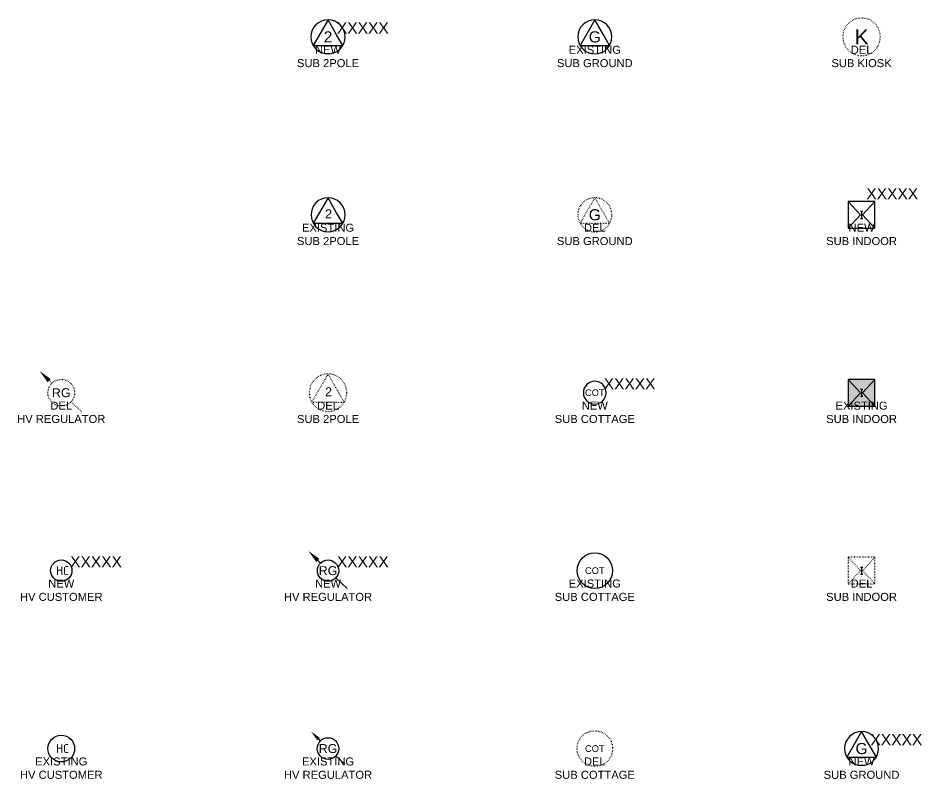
# Model space of a CAD drawing. Header units: metres. Extents: x -10 to 434, y -7 to 164.
# Drawn here: x -9.7 to 193.6, y -6.8 to 164.2 of the extents above; entities that cross this region are included whole.
import ezdxf
from ezdxf.enums import TextEntityAlignment as Align

# ---------------------------------------------------------------- set-up
doc = ezdxf.new("R2010")
doc.units = ezdxf.units.M
doc.set_wipeout_variables(frame=1)
doc.linetypes.add('DOT', pattern=[0.25, 0, -0.25])
doc.layers.get('0').update_dxf_attribs({"color": 6})
doc.layers.add('Sub_SP_TR_HV_LV_SL_LS_EXT', color=7, linetype='Continuous')
doc.layers.add('Sub_SP_TR_HV_LV_SL_LS_NEW', color=2, linetype='Continuous')
doc.styles.add('iecISOCP', font='isocp.shx')
doc.styles.get("Standard").update_dxf_attribs({"font": 'arial.ttf'})

# ---------------------------------------------------------------- blocks, each defined once
blk = doc.blocks.new('HV_CUSTOMER_EXT')
blk.add_wipeout([(-0.19, 3.01), (-0.56, 2.96), (-0.93, 2.86), (-1.28, 2.72), (-1.61, 2.54), (-1.92, 2.32), (-2.2, 2.06), (-2.44, 1.77), (-2.64, 1.45), (-2.8, 1.11), (-2.92, 0.75), (-2.99, 0.38), (-3.01, 0), (-2.99, -0.38), (-2.92, -0.75), (-2.8, -1.11), (-2.64, -1.45), (-2.44, -1.77), (-2.2, -2.06), (-1.92, -2.32), (-1.61, -2.54), (-1.28, -2.72), (-0.93, -2.86), (-0.56, -2.96), (-0.19, -3.01), (0.19, -3.01), (0.56, -2.96), (0.93, -2.86), (1.28, -2.72), (1.61, -2.54), (1.92, -2.32), (2.2, -2.06), (2.44, -1.77), (2.64, -1.45), (2.8, -1.11), (2.92, -0.75), (2.99, -0.38), (3.01, 0), (2.99, 0.38), (2.92, 0.75), (2.8, 1.11), (2.64, 1.45), (2.44, 1.77), (2.2, 2.06), (1.92, 2.32), (1.61, 2.54), (1.28, 2.72), (0.93, 2.86), (0.56, 2.96), (0.19, 3.01)])
blk.add_circle((0, 0), 3.01)
at = {"insert": (-1.13, 1), "char_height": 2, "width": 2.7042, "attachment_point": 1, "style": 'iecISOCP'}
blk.add_mtext('HC', dxfattribs=at)
for tag, height, flags, p in [('ASSET_NUM', 2.5, 8, (2, 2)), ('STREET_CODE', 0.2, 9, (1.5, 0)), ('CONSTRUCTED_VOLTAGE', 0.2, 9, (1.5, -0.2)), ('OPERATING_VOLTAGE', 0.2, 9, (1.5, -0.6)), ('ORIENTATION', 0.2, 9, (1.5, -0.8)), ('OWNED_BY', 0.2, 9, (1.5, -1)), ('OPERATED_BY', 0.2, 9, (1.5, -1.2)), ('SECONDARY_VOLTAGE', 0.2, 9, (1.5, -1.6)), ('STATE', 0.2, 9, (1.5, -1.8)), ('NO_PHASES', 0.2, 9, (1.5, -0.4)), ('MAINTAINED_BY', 0.2, 9, (1.5, -1.4)), ('PARENT', 0.2, 9, (1.5, -2)), ('SUBSTATION_TYPE', 0.2, 9, (1.5, -2.2)), ('STREETNAME', 0.2, 9, (1.5, -3)), ('SUBURB', 0.2, 9, (1.5, -3.2)), ('Z', 0.2, 1, (1.5, -3.6)), ('USAGE', 0.2, 9, (1.5, -2.4)), ('LEGEND', 0.2, 9, (1.5, -2.6)), ('LOCATION', 0.2, 9, (1.5, -2.8)), ('NOTES', 0.2, 9, (1.5, -3.4))]:
    blk.add_attdef(tag, text='', height=height, dxfattribs=dict(flags=flags)).set_placement(p, align=Align.MIDDLE_LEFT)
blk = doc.blocks.new('HV_CUSTOMER_NEW')
blk.add_circle((0, 0), 2.4)
at = {"insert": (-1.13, 1), "char_height": 2, "width": 2.7042, "attachment_point": 1, "style": 'iecISOCP'}
blk.add_mtext('HC', dxfattribs=at)
for tag, height, flags, p in [('ASSET_NUM', 2.5, 8, (2, 2)), ('STREET_CODE', 0.2, 9, (1.5, 0)), ('OPERATING_VOLTAGE', 0.2, 9, (1.5, -0.4)), ('ORIENTATION', 0.2, 9, (1.5, -0.6)), ('OWNED_BY', 0.2, 9, (1.5, -0.8)), ('OPERATED_BY', 0.2, 9, (1.5, -1)), ('CONSTRUCTED_VOLTAGE', 0.2, 9, (1.5, -1.4)), ('SECONDARY_VOLTAGE', 0.2, 9, (1.5, -1.6)), ('STATE', 0.2, 9, (1.5, -1.8)), ('NO_PHASES', 0.2, 9, (1.5, -0.2)), ('MAINTAINED_BY', 0.2, 9, (1.5, -1.2)), ('PARENT', 0.2, 9, (1.5, -2)), ('SUBSTATION_TYPE', 0.2, 9, (1.5, -2.2)), ('SUBURB', 0.2, 9, (1.5, -2.8)), ('STREETNAME', 0.2, 9, (1.5, -3)), ('Z', 0.2, 1, (1.5, -3.6)), ('USAGE', 0.2, 9, (1.5, -2.4)), ('LEGEND', 0.2, 9, (1.5, -2.6)), ('LOCATION', 0.2, 9, (1.5, -3.2)), ('NOTES', 0.2, 9, (1.5, -3.4))]:
    blk.add_attdef(tag, text='', height=height, dxfattribs=dict(flags=flags)).set_placement(p, align=Align.MIDDLE_LEFT)
blk = doc.blocks.new('HV_REGULATOR_DEL')
at = {"linetype": 'DOT'}
for p, q in [((-2.72, 2.73), (-2.12, 2.12)), ((2.19, -2.05), (4.75, -4.44))]:
    blk.add_line(p, q, dxfattribs=at)
blk.add_circle((0, 0), 3, dxfattribs=at)
blk.add_solid([(-3.08, 2.37), (-4.84, 4.85), (-2.37, 3.08)])
blk.add_text('RG', height=2.012).set_placement((0, 0), align=Align.MIDDLE_CENTER)
for tag, height, flags, p in [('ASSET_NUM', 2.5, 8, (2, 2)), ('STREET_CODE', 0.2, 9, (1.5, 0)), ('CONSTRUCTED_VOLTAGE', 0.2, 9, (1.5, -0.2)), ('OPERATING_VOLTAGE', 0.2, 9, (1.5, -0.6)), ('OPERATED_BY', 0.2, 9, (1.5, -0.8)), ('ORIENTATION', 0.2, 9, (1.5, -1.2)), ('OWNED_BY', 0.2, 9, (1.5, -1.4)), ('STATE', 0.2, 9, (1.5, -1.8)), ('NO_PHASES', 0.2, 9, (1.5, -0.4)), ('MAINTAINED_BY', 0.2, 9, (1.5, -1)), ('REGULATOR_TYPE', 0.2, 9, (1.5, -1.6)), ('USAGE', 0.2, 9, (1.5, -2)), ('SUBURB', 0.2, 9, (1.5, -2.4)), ('STREETNAME', 0.2, 9, (1.5, -2.6)), ('Z', 0.2, 1, (1.5, -3.2)), ('LEGEND', 0.2, 9, (1.5, -2.2)), ('LOCATION', 0.2, 9, (1.5, -2.8)), ('NOTES', 0.2, 9, (1.5, -3))]:
    blk.add_attdef(tag, text='', height=height, dxfattribs=dict(flags=flags)).set_placement(p, align=Align.MIDDLE_LEFT)
blk = doc.blocks.new('HV_REGULATOR_EXT')
for p, q in [((-2.16, 2.16), (-1.68, 1.68)), ((1.74, -1.62), (3.77, -3.52))]:
    blk.add_line(p, q)
blk.add_circle((0, 0), 2.43)
blk.add_solid([(-2.44, 1.88), (-3.84, 3.84), (-1.88, 2.44)])
blk.add_text('RG', height=2.012).set_placement((0, 0), align=Align.MIDDLE_CENTER)
for tag, height, flags, p in [('ASSET_NUM', 2.5, 8, (2, 2)), ('STREET_CODE', 0.2, 9, (1.5, 0)), ('CONSTRUCTED_VOLTAGE', 0.2, 9, (1.5, -0.2)), ('OPERATING_VOLTAGE', 0.2, 9, (1.5, -0.6)), ('OPERATED_BY', 0.2, 9, (1.5, -0.8)), ('ORIENTATION', 0.2, 9, (1.5, -1.2)), ('OWNED_BY', 0.2, 9, (1.5, -1.4)), ('STATE', 0.2, 9, (1.5, -1.8)), ('NO_PHASES', 0.2, 9, (1.5, -0.4)), ('MAINTAINED_BY', 0.2, 9, (1.5, -1)), ('REGULATOR_TYPE', 0.2, 9, (1.5, -1.6)), ('USAGE', 0.2, 9, (1.5, -2)), ('STREETNAME', 0.2, 9, (1.5, -2.6)), ('SUBURB', 0.2, 9, (1.5, -2.8)), ('Z', 0.2, 1, (1.5, -3.2)), ('LEGEND', 0.2, 9, (1.5, -2.2)), ('LOCATION', 0.2, 9, (1.5, -2.4)), ('NOTES', 0.2, 9, (1.5, -3))]:
    blk.add_attdef(tag, text='', height=height, dxfattribs=dict(flags=flags)).set_placement(p, align=Align.MIDDLE_LEFT)
blk = doc.blocks.new('HV_REGULATOR_NEW')
blk.add_wipeout([(0, 2.4), (-0.3, 2.38), (-0.6, 2.32), (-0.88, 2.23), (-1.16, 2.1), (-1.41, 1.94), (-1.64, 1.75), (-1.85, 1.53), (-2.03, 1.29), (-2.17, 1.02), (-2.28, 0.74), (-2.36, 0.45), (-2.4, 0.15), (-2.4, -0.15), (-2.36, -0.45), (-2.28, -0.74), (-2.17, -1.02), (-2.03, -1.29), (-1.85, -1.53), (-1.64, -1.75), (-1.41, -1.94), (-1.16, -2.1), (-0.88, -2.23), (-0.6, -2.32), (-0.3, -2.38), (0, -2.4), (0.3, -2.38), (0.6, -2.32), (0.88, -2.23), (1.16, -2.1), (1.41, -1.94), (1.64, -1.75), (1.85, -1.53), (2.03, -1.29), (2.17, -1.02), (2.28, -0.74), (2.36, -0.45), (2.4, -0.15), (2.4, 0.15), (2.36, 0.45), (2.28, 0.74), (2.17, 1.02), (2.03, 1.29), (1.85, 1.53), (1.64, 1.75), (1.41, 1.94), (1.16, 2.1), (0.88, 2.23), (0.6, 2.32), (0.3, 2.38)])
for p, q in [((-2.3, 2.3), (-1.7, 1.7)), ((1.75, -1.64), (4.32, -4.03))]:
    blk.add_line(p, q)
blk.add_circle((0, 0), 2.4)
blk.add_solid([(-2.65, 1.95), (-4.42, 4.42), (-1.95, 2.66)])
blk.add_text('RG', height=2).set_placement((0, 0), align=Align.MIDDLE_CENTER)
for tag, height, flags, p in [('ASSET_NUM', 2.5, 8, (2, 2)), ('STREET_CODE', 0.2, 9, (1.5, 0)), ('CONSTRUCTED_VOLTAGE', 0.2, 9, (1.5, -0.2)), ('OPERATING_VOLTAGE', 0.2, 9, (1.5, -0.6)), ('ORIENTATION', 0.2, 9, (1.5, -0.8)), ('OWNED_BY', 0.2, 9, (1.5, -1)), ('OPERATED_BY', 0.2, 9, (1.5, -1.2)), ('STATE', 0.2, 9, (1.5, -1.8)), ('NO_PHASES', 0.2, 9, (1.5, -0.4)), ('MAINTAINED_BY', 0.2, 9, (1.5, -1.4)), ('REGULATOR_TYPE', 0.2, 9, (1.5, -1.6)), ('USAGE', 0.2, 9, (1.5, -2)), ('SUBURB', 0.2, 9, (1.5, -2.4)), ('STREETNAME', 0.2, 9, (1.5, -2.6)), ('Z', 0.2, 1, (1.5, -3.2)), ('LEGEND', 0.2, 9, (1.5, -2.2)), ('LOCATION', 0.2, 9, (1.5, -2.8)), ('NOTES', 0.2, 9, (1.5, -3))]:
    blk.add_attdef(tag, text='', height=height, dxfattribs=dict(flags=flags)).set_placement(p, align=Align.MIDDLE_LEFT)
blk = doc.blocks.new('SUB_2POLE_DEL')
at = {"linetype": 'DOT'}
blk.add_lwpolyline([(-4.22, 0, 1), (4.22, 0, 1)], format="xyb", close=True, dxfattribs=at)
blk.add_lwpolyline([(2.14, 0.52), (0, 4.22), (-3.66, -2.11), (3.66, -2.11)], close=True, dxfattribs=at)
blk.add_text('2', height=2.01, dxfattribs=at).set_placement((-0.66, -0.79))
for tag, height, flags, p in [('ASSET_NUM', 2.5, 8, (1.44, 1.67)), ('Z', 0.2, 1, (0.93, -1.04)), ('STREET_CODE', 0.2, 9, (0.94, -0.33)), ('OPERATED_BY', 0.2, 9, (0.94, -0.53)), ('MAINTAINED_BY', 0.2, 9, (0.94, -0.73))]:
    blk.add_attdef(tag, text='', height=height, dxfattribs=dict(flags=flags)).set_placement(p, align=Align.MIDDLE_LEFT)
blk = doc.blocks.new('SUB_2POLE_EXT')
blk.add_lwpolyline([(-3.83, 0, 1), (3.83, 0, 1)], format="xyb", close=True)
blk.add_lwpolyline([(1.94, 0.47), (0, 3.83), (-3.32, -1.92), (3.32, -1.92)], close=True)
blk.add_text('2', height=2.01).set_placement((-0.66, -0.79))
for tag, height, flags, p in [('ASSET_NUM', 2.5, 8, (2, 2)), ('STREET_CODE', 0.2, 9, (1.5, 0)), ('CONSTRUCTED_VOLTAGE', 0.2, 9, (1.5, -0.2)), ('OPERATING_VOLTAGE', 0.2, 9, (1.5, -0.6)), ('ORIENTATION', 0.2, 9, (1.5, -0.8)), ('OWNED_BY', 0.2, 9, (1.5, -1)), ('OPERATED_BY', 0.2, 9, (1.5, -1.2)), ('SECONDARY_VOLTAGE', 0.2, 9, (1.5, -1.6)), ('STATE', 0.2, 9, (1.5, -1.8)), ('SUBSTATION_TYPE', 0.2, 9, (1.5, -2)), ('NO_PHASES', 0.2, 9, (1.5, -0.4)), ('MAINTAINED_BY', 0.2, 9, (1.5, -1.4)), ('STREETNAME', 0.2, 9, (1.5, -2.8)), ('SUBURB', 0.2, 9, (1.5, -3)), ('Z', 0.2, 1, (1.5, -3.4)), ('USAGE', 0.2, 9, (1.5, -2.2)), ('LEGEND', 0.2, 9, (1.5, -2.4)), ('LOCATION', 0.2, 9, (1.5, -2.6)), ('NOTES', 0.2, 9, (1.5, -3.2))]:
    blk.add_attdef(tag, text='', height=height, dxfattribs=dict(flags=flags)).set_placement(p, align=Align.MIDDLE_LEFT)
blk = doc.blocks.new('SUB_2POLE_NEW')
blk.add_wipeout([(-3.84, 0), (-3.81, -0.48), (-3.72, -0.95), (-3.57, -1.41), (-3.37, -1.85), (-3.11, -2.26), (-2.8, -2.63), (-2.45, -2.96), (-2.06, -3.24), (-1.63, -3.47), (-1.19, -3.65), (-0.72, -3.77), (-0.24, -3.83), (0.24, -3.83), (0.72, -3.77), (1.19, -3.65), (1.63, -3.47), (2.06, -3.24), (2.45, -2.96), (2.8, -2.63), (3.11, -2.26), (3.37, -1.85), (3.57, -1.41), (3.72, -0.95), (3.81, -0.48), (3.84, 0), (3.81, 0.48), (3.72, 0.95), (3.57, 1.41), (3.37, 1.85), (3.11, 2.26), (2.8, 2.63), (2.45, 2.96), (2.06, 3.24), (1.63, 3.47), (1.19, 3.65), (0.72, 3.77), (0.24, 3.83), (-0.24, 3.83), (-0.72, 3.77), (-1.19, 3.65), (-1.63, 3.47), (-2.06, 3.24), (-2.45, 2.96), (-2.8, 2.63), (-3.11, 2.26), (-3.37, 1.85), (-3.57, 1.41), (-3.72, 0.95), (-3.81, 0.48)])
blk.add_lwpolyline([(-3.84, 0, 1), (3.84, 0, 1)], format="xyb", close=True)
blk.add_lwpolyline([(1.94, 0.47), (0, 3.84), (-3.33, -1.92), (3.33, -1.92)], close=True)
blk.add_text('2', height=2.5).set_placement((0, 0), align=Align.MIDDLE_CENTER)
for tag, height, flags, p in [('ASSET_NUM', 2.5, 8, (2, 2)), ('STREET_CODE', 0.2, 9, (1.5, 0)), ('OPERATING_VOLTAGE', 0.2, 9, (1.5, -0.4)), ('ORIENTATION', 0.2, 9, (1.5, -0.6)), ('OWNED_BY', 0.2, 9, (1.5, -0.8)), ('OPERATED_BY', 0.2, 9, (1.5, -1)), ('SECONDARY_VOLTAGE', 0.2, 9, (1.5, -1.4)), ('STATE', 0.2, 9, (1.5, -1.6)), ('SUBSTATION_TYPE', 0.2, 9, (1.5, -1.8)), ('NO_PHASES', 0.2, 9, (1.5, -0.2)), ('MAINTAINED_BY', 0.2, 9, (1.5, -1.2)), ('USAGE', 0.2, 9, (1.5, -2)), ('SUBURB', 0.2, 9, (1.5, -2.4)), ('STREETNAME', 0.2, 9, (1.5, -2.6)), ('Z', 0.2, 1, (1.5, -3.2)), ('LEGEND', 0.2, 9, (1.5, -2.2)), ('LOCATION', 0.2, 9, (1.5, -2.8)), ('NOTES', 0.2, 9, (1.5, -3))]:
    blk.add_attdef(tag, text='', height=height, dxfattribs=dict(flags=flags)).set_placement(p, align=Align.MIDDLE_LEFT)
blk = doc.blocks.new('SUB_COTTAGE_DEL')
at = {"linetype": 'DOT'}
blk.add_circle((0, 0), 4, dxfattribs=at)
blk.add_text('COT', height=1.5).set_placement((0, 0), align=Align.MIDDLE)
for tag, height, flags, p in [('ASSET_NUM', 2.5, 8, (2, 2)), ('STREET_CODE', 0.2, 9, (1.5, 0)), ('OPERATED_BY', 0.2, 9, (1.5, -0.2)), ('Z', 0.2, 1, (1.5, -0.6)), ('MAINTAINED_BY', 0.2, 9, (1.5, -0.4))]:
    blk.add_attdef(tag, text='', height=height, dxfattribs=dict(flags=flags)).set_placement(p, align=Align.MIDDLE_LEFT)
blk = doc.blocks.new('SUB_COTTAGE_EXT')
blk.add_circle((0, 0), 4)
blk.add_text('COT', height=1.5).set_placement((0, 0), align=Align.MIDDLE)
for tag, height, flags, p in [('ASSET_NUM', 2.5, 8, (2, 2)), ('STREET_CODE', 0.2, 9, (1.5, 0)), ('CONSTRUCTED_VOLTAGE', 0.2, 9, (1.5, -0.2)), ('OPERATING_VOLTAGE', 0.2, 9, (1.5, -0.6)), ('ORIENTATION', 0.2, 9, (1.5, -0.8)), ('OWNED_BY', 0.2, 9, (1.5, -1)), ('OPERATED_BY', 0.2, 9, (1.5, -1.2)), ('SECONDARY_VOLTAGE', 0.2, 9, (1.5, -1.6)), ('STATE', 0.2, 9, (1.5, -1.8)), ('NO_PHASES', 0.2, 9, (1.5, -0.4)), ('MAINTAINED_BY', 0.2, 9, (1.5, -1.4)), ('PARENT', 0.2, 9, (1.5, -2)), ('SUBSTATION_TYPE', 0.2, 9, (1.5, -2.2)), ('STREETNAME', 0.2, 9, (1.5, -3)), ('SUBURB', 0.2, 9, (1.5, -3.2)), ('Z', 0.2, 1, (1.5, -3.6)), ('USAGE', 0.2, 9, (1.5, -2.4)), ('LEGEND', 0.2, 9, (1.5, -2.6)), ('LOCATION', 0.2, 9, (1.5, -2.8)), ('NOTES', 0.2, 9, (1.5, -3.4))]:
    blk.add_attdef(tag, text='', height=height, dxfattribs=dict(flags=flags)).set_placement(p, align=Align.MIDDLE_LEFT)
blk = doc.blocks.new('SUB_COTTAGE_NEW')
blk.add_lwpolyline([(-2.56, 0, 1), (2.56, 0, 1)], format="xyb", close=True)
blk.add_text('COT', height=1.5).set_placement((0, 0), align=Align.MIDDLE)
for tag, height, flags, p in [('ASSET_NUM', 2.5, 8, (2, 2)), ('STREET_CODE', 0.2, 9, (1.5, 0)), ('OPERATING_VOLTAGE', 0.2, 9, (1.5, -0.4)), ('ORIENTATION', 0.2, 9, (1.5, -0.6)), ('OWNED_BY', 0.2, 9, (1.5, -0.8)), ('OPERATED_BY', 0.2, 9, (1.5, -1)), ('SECONDARY_VOLTAGE', 0.2, 9, (1.5, -1.4)), ('STATE', 0.2, 9, (1.5, -1.6)), ('SUBSTATION_TYPE', 0.2, 9, (1.5, -2)), ('NO_PHASES', 0.2, 9, (1.5, -0.2)), ('MAINTAINED_BY', 0.2, 9, (1.5, -1.2)), ('PARENT', 0.2, 9, (1.5, -1.8)), ('SUBURB', 0.2, 9, (1.5, -2.6)), ('STREETNAME', 0.2, 9, (1.5, -2.8)), ('Z', 0.2, 1, (1.5, -3.4)), ('USAGE', 0.2, 9, (1.5, -2.2)), ('LEGEND', 0.2, 9, (1.5, -2.4)), ('LOCATION', 0.2, 9, (1.5, -3)), ('NOTES', 0.2, 9, (1.5, -3.2))]:
    blk.add_attdef(tag, text='', height=height, dxfattribs=dict(flags=flags)).set_placement(p, align=Align.MIDDLE_LEFT)
blk = doc.blocks.new('SUB_GROUND_DEL')
at = {"linetype": 'DOT'}
blk.add_lwpolyline([(-3.84, 0, 1), (3.84, 0, 1)], format="xyb", close=True, dxfattribs=at)
blk.add_lwpolyline([(1.94, 0.48), (0, 3.84), (-3.32, -1.91), (3.32, -1.91)], close=True, dxfattribs=at)
blk.add_text('G', height=2.5).set_placement((0, 0), align=Align.MIDDLE_CENTER)
for tag, height, flags, p in [('ASSET_NUM', 2.5, 8, (2, 2)), ('STREET_CODE', 0.2, 9, (1.5, 0)), ('OPERATED_BY', 0.2, 9, (1.5, -0.2)), ('Z', 0.2, 1, (1.5, -0.6)), ('MAINTAINED_BY', 0.2, 9, (1.5, -0.4))]:
    blk.add_attdef(tag, text='', height=height, dxfattribs=dict(flags=flags)).set_placement(p, align=Align.MIDDLE_LEFT)
blk = doc.blocks.new('SUB_GROUND_EXT')
blk.add_lwpolyline([(-3.84, 0, 1), (3.84, 0, 1)], format="xyb", close=True)
blk.add_lwpolyline([(1.94, 0.48), (0, 3.84), (-3.32, -1.91), (3.32, -1.91)], close=True)
blk.add_text('G', height=2.5).set_placement((0, 0), align=Align.MIDDLE_CENTER)
for tag, height, flags, p in [('ASSET_NUM', 2.5, 8, (2, 2)), ('STREET_CODE', 0.2, 9, (1.5, 0)), ('CONSTRUCTED_VOLTAGE', 0.2, 9, (1.5, -0.2)), ('OPERATING_VOLTAGE', 0.2, 9, (1.5, -0.6)), ('ORIENTATION', 0.2, 9, (1.5, -0.8)), ('OWNED_BY', 0.2, 9, (1.5, -1)), ('OPERATED_BY', 0.2, 9, (1.5, -1.2)), ('SECONDARY_VOLTAGE', 0.2, 9, (1.5, -1.6)), ('STATE', 0.2, 9, (1.5, -1.8)), ('NO_PHASES', 0.2, 9, (1.5, -0.4)), ('MAINTAINED_BY', 0.2, 9, (1.5, -1.4)), ('PARENT', 0.2, 9, (1.5, -2)), ('SUBSTATION_TYPE', 0.2, 9, (1.5, -2.2)), ('STREETNAME', 0.2, 9, (1.5, -3)), ('SUBURB', 0.2, 9, (1.5, -3.2)), ('Z', 0.2, 1, (1.5, -3.6)), ('USAGE', 0.2, 9, (1.5, -2.4)), ('LEGEND', 0.2, 9, (1.5, -2.6)), ('LOCATION', 0.2, 9, (1.5, -2.8)), ('NOTES', 0.2, 9, (1.5, -3.4))]:
    blk.add_attdef(tag, text='', height=height, dxfattribs=dict(flags=flags)).set_placement(p, align=Align.MIDDLE_LEFT)
blk = doc.blocks.new('SUB_GROUND_NEW')
blk.add_lwpolyline([(-3.84, 0, 1), (3.84, 0, 1)], format="xyb", close=True)
blk.add_lwpolyline([(1.94, 0.48), (0, 3.84), (-3.32, -1.91), (3.32, -1.91)], close=True)
blk.add_text('G', height=2.5).set_placement((0, 0), align=Align.MIDDLE_CENTER)
for tag, height, flags, p in [('ASSET_NUM', 2.5, 8, (2, 2)), ('STREET_CODE', 0.2, 9, (1.5, 0)), ('OPERATING_VOLTAGE', 0.2, 9, (1.5, -0.4)), ('ORIENTATION', 0.2, 9, (1.5, -0.6)), ('OWNED_BY', 0.2, 9, (1.5, -0.8)), ('OPERATED_BY', 0.2, 9, (1.5, -1)), ('SECONDARY_VOLTAGE', 0.2, 9, (1.5, -1.4)), ('STATE', 0.2, 9, (1.5, -1.6)), ('SUBSTATION_TYPE', 0.2, 9, (1.5, -2)), ('NO_PHASES', 0.2, 9, (1.5, -0.2)), ('MAINTAINED_BY', 0.2, 9, (1.5, -1.2)), ('PARENT', 0.2, 9, (1.5, -1.8)), ('SUBURB', 0.2, 9, (1.5, -2.6)), ('STREETNAME', 0.2, 9, (1.5, -2.8)), ('Z', 0.2, 1, (1.5, -3.4)), ('USAGE', 0.2, 9, (1.5, -2.2)), ('LEGEND', 0.2, 9, (1.5, -2.4)), ('LOCATION', 0.2, 9, (1.5, -3)), ('NOTES', 0.2, 9, (1.5, -3.2))]:
    blk.add_attdef(tag, text='', height=height, dxfattribs=dict(flags=flags)).set_placement(p, align=Align.MIDDLE_LEFT)
blk = doc.blocks.new('SUB_INDOOR_DEL')
at = {"color": 7}
for p, q in [((-0.27, 0.81), (0.27, 0.81)), ((0, 0.81), (0, -0.81)), ((-0.27, -0.81), (0.27, -0.81))]:
    blk.add_line(p, q, dxfattribs=at)
at = {"linetype": 'DOT'}
for points in [[(-3, -3), (-0.24, 0), (-3, 3)], [(3, 3), (0.24, 0), (3, -3)]]:
    blk.add_lwpolyline(points, dxfattribs=at)
blk.add_lwpolyline([(-3, -3), (3, -3), (3, 3), (-3, 3)], close=True, dxfattribs=at)
for tag, height, flags, p in [('ASSET_NUM', 2.5, 8, (2, 2)), ('STREET_CODE', 0.2, 9, (1.5, 0)), ('OPERATED_BY', 0.2, 9, (1.5, -0.2)), ('Z', 0.2, 1, (1.5, -0.6)), ('MAINTAINED_BY', 0.2, 9, (1.5, -0.4))]:
    blk.add_attdef(tag, text='', height=height, dxfattribs=dict(flags=flags)).set_placement(p, align=Align.MIDDLE_LEFT)
blk = doc.blocks.new('SUB_INDOOR_EXT')
for points in [[(-0.24, 0), (-3, -3), (3, -3), (3, 3), (-3, 3)], [(-3, -3), (3, -3), (0.24, 0), (3, 3), (-3, 3)]]:
    blk.add_hatch(color=256).paths.add_polyline_path(points)
at = {"color": 7}
for p, q in [((-0.27, 0.81), (0.27, 0.81)), ((0, 0.81), (0, -0.81)), ((-0.27, -0.81), (0.27, -0.81))]:
    blk.add_line(p, q, dxfattribs=at)
blk.add_line((1.92, -1.86), (1.92, -1.86, 0))
for points in [[(-3, -3), (-0.24, 0), (-3, 3)], [(3, 3), (0.24, 0), (3, -3)]]:
    blk.add_lwpolyline(points)
blk.add_lwpolyline([(-3, -3), (3, -3), (3, 3), (-3, 3)], close=True)
for tag, height, flags, p in [('ASSET_NUM', 2.5, 8, (2, 2)), ('STREET_CODE', 0.2, 9, (1.5, 0)), ('CONSTRUCTED_VOLTAGE', 0.2, 9, (1.5, -0.2)), ('OPERATING_VOLTAGE', 0.2, 9, (1.5, -0.6)), ('ORIENTATION', 0.2, 9, (1.5, -0.8)), ('OWNED_BY', 0.2, 9, (1.5, -1)), ('OPERATED_BY', 0.2, 9, (1.5, -1.2)), ('SECONDARY_VOLTAGE', 0.2, 9, (1.5, -1.6)), ('STATE', 0.2, 9, (1.5, -1.8)), ('NO_PHASES', 0.2, 9, (1.5, -0.4)), ('MAINTAINED_BY', 0.2, 9, (1.5, -1.4)), ('PARENT', 0.2, 9, (1.5, -2)), ('SUBSTATION_TYPE', 0.2, 9, (1.5, -2.2)), ('STREETNAME', 0.2, 9, (1.5, -3)), ('SUBURB', 0.2, 9, (1.5, -3.2)), ('Z', 0.2, 1, (1.5, -3.6)), ('USAGE', 0.2, 9, (1.5, -2.4)), ('LEGEND', 0.2, 9, (1.5, -2.6)), ('LOCATION', 0.2, 9, (1.5, -2.8)), ('NOTES', 0.2, 9, (1.5, -3.4))]:
    blk.add_attdef(tag, text='', height=height, dxfattribs=dict(flags=flags)).set_placement(p, align=Align.MIDDLE_LEFT)
blk = doc.blocks.new('SUB_INDOOR_NEW')
for p, q in [((-0.27, 0.81), (0.27, 0.81)), ((0, 0.81), (0, -0.81)), ((-0.27, -0.81), (0.27, -0.81))]:
    blk.add_line(p, q)
for points in [[(-3, -3), (-0.24, 0), (-3, 3)], [(3, 3), (0.24, 0), (3, -3)]]:
    blk.add_lwpolyline(points)
blk.add_lwpolyline([(-3, -3), (3, -3), (3, 3), (-3, 3)], close=True)
for tag, height, flags, p in [('ASSET_NUM', 2.5, 8, (1.07, 4.73)), ('STREET_CODE', 0.2, 9, (1.5, 0)), ('OPERATING_VOLTAGE', 0.2, 9, (1.5, -0.4)), ('ORIENTATION', 0.2, 9, (1.5, -0.6)), ('OWNED_BY', 0.2, 9, (1.5, -0.8)), ('OPERATED_BY', 0.2, 9, (1.5, -1)), ('CONSTRUCTED_VOLTAGE', 0.2, 9, (1.5, -1.4)), ('SECONDARY_VOLTAGE', 0.2, 9, (1.5, -1.6)), ('STATE', 0.2, 9, (1.5, -1.8)), ('NO_PHASES', 0.2, 9, (1.5, -0.2)), ('MAINTAINED_BY', 0.2, 9, (1.5, -1.2)), ('PARENT', 0.2, 9, (1.5, -2)), ('SUBSTATION_TYPE', 0.2, 9, (1.5, -2.2)), ('SUBURB', 0.2, 9, (1.5, -2.8)), ('STREETNAME', 0.2, 9, (1.5, -3)), ('Z', 0.2, 1, (1.5, -3.6)), ('USAGE', 0.2, 9, (1.5, -2.4)), ('LEGEND', 0.2, 9, (1.5, -2.6)), ('LOCATION', 0.2, 9, (1.5, -3.2)), ('NOTES', 0.2, 9, (1.5, -3.4))]:
    blk.add_attdef(tag, text='', height=height, dxfattribs=dict(flags=flags)).set_placement(p, align=Align.MIDDLE_LEFT)
blk = doc.blocks.new('SUB_KIOSK_DEL')
at = {"linetype": 'DOT'}
blk.add_lwpolyline([(-4.224, 0, 1), (4.224, 0, 1)], format="xyb", close=True, dxfattribs=at)
blk.add_text('K', height=3.32).set_placement((0, 0), align=Align.MIDDLE_CENTER)
for tag, height, flags, p in [('ASSET_NUM', 2.5, 8, (2, 2)), ('STREET_CODE', 0.2, 9, (1.5, 0)), ('Z', 0.2, 1, (1.5, -0.6)), ('OPERATED_BY', 0.2, 9, (1.5, -0.2)), ('MAINTAINED_BY', 0.2, 9, (1.5, -0.4))]:
    blk.add_attdef(tag, text='', height=height, dxfattribs=dict(flags=flags)).set_placement(p, align=Align.MIDDLE_LEFT)

msp = doc.modelspace()

# ---------------------------------------------------------------- block references
at = {"layer": 'Sub_SP_TR_HV_LV_SL_LS_EXT'}
for name, p in [('SUB_GROUND_EXT', (120, 160)), ('SUB_KIOSK_DEL', (180, 160)), ('SUB_2POLE_EXT', (60, 120)), ('SUB_GROUND_DEL', (120, 120)), ('HV_REGULATOR_DEL', (0, 80)), ('SUB_2POLE_DEL', (60, 80)), ('SUB_INDOOR_EXT', (180, 80)), ('SUB_COTTAGE_EXT', (120, 40)), ('SUB_INDOOR_DEL', (180, 40)), ('HV_CUSTOMER_EXT', (0, 0)), ('HV_REGULATOR_EXT', (60, 0)), ('SUB_COTTAGE_DEL', (120, 0))]:
    msp.add_blockref(name, p, dxfattribs=at)
at = {"layer": 'Sub_SP_TR_HV_LV_SL_LS_NEW'}
ref = msp.add_blockref('SUB_2POLE_NEW', (60, 160), dxfattribs=at)
ref.add_attrib('ASSET_NUM', 'XXXXX', dxfattribs={"layer": '0', "height": 2.5}).set_placement((62, 162), align=Align.MIDDLE_LEFT)
ref = msp.add_blockref('SUB_INDOOR_NEW', (180, 120), dxfattribs=at)
ref.add_attrib('ASSET_NUM', 'XXXXX', dxfattribs={"layer": '0', "height": 2.5}).set_placement((181.07, 124.73), align=Align.MIDDLE_LEFT)
ref = msp.add_blockref('SUB_COTTAGE_NEW', (120, 80), dxfattribs=at)
ref.add_attrib('ASSET_NUM', 'XXXXX', dxfattribs={"layer": '0', "height": 2.5}).set_placement((122, 82), align=Align.MIDDLE_LEFT)
ref = msp.add_blockref('HV_CUSTOMER_NEW', (0, 40), dxfattribs=at)
ref.add_attrib('ASSET_NUM', 'XXXXX', dxfattribs={"layer": '0', "height": 2.5}).set_placement((2, 42), align=Align.MIDDLE_LEFT)
ref = msp.add_blockref('HV_REGULATOR_NEW', (60, 40), dxfattribs=at)
ref.add_attrib('ASSET_NUM', 'XXXXX', dxfattribs={"layer": '0', "height": 2.5}).set_placement((62, 42), align=Align.MIDDLE_LEFT)
ref = msp.add_blockref('SUB_GROUND_NEW', (180, 0), dxfattribs=at)
ref.add_attrib('ASSET_NUM', 'XXXXX', dxfattribs={"layer": '0', "height": 2.5}).set_placement((182, 2), align=Align.MIDDLE_LEFT)

# ---------------------------------------------------------------- texts
at = {"char_height": 1.8, "width": 40, "attachment_point": 2}
for s, insert in [('EXISTING\\PSUB GROUND', (120, 158)), ('DEL\\PSUB KIOSK', (180, 158)), ('EXISTING\\PSUB 2POLE', (60, 118)), ('DEL\\PSUB GROUND', (120, 118)), ('NEW\\PSUB INDOOR', (180, 118)), ('DEL\\PHV REGULATOR', (0, 78)), ('DEL\\PSUB 2POLE', (60, 78)), ('NEW\\PSUB COTTAGE', (120, 78)), ('EXISTING\\PSUB INDOOR', (180, 78)), ('NEW\\PHV CUSTOMER', (0, 38)), ('EXISTING\\PSUB COTTAGE', (120, 38)), ('DEL\\PSUB INDOOR', (180, 38)), ('EXISTING\\PHV REGULATOR', (60, -2)), ('DEL\\PSUB COTTAGE', (120, -2)), ('NEW\\PSUB GROUND', (180, -2))]:
    msp.add_mtext(s, dxfattribs=dict(at, insert=insert))

# ---------------------------------------------------------------- next in the draw order: texts
for s, insert in [('NEW\\PSUB 2POLE', (60, 158)), ('NEW\\PHV REGULATOR', (60, 38)), ('EXISTING\\PHV CUSTOMER', (0, -2))]:
    msp.add_mtext(s, dxfattribs=dict(at, insert=insert))

doc.saveas('drawing.dxf')
